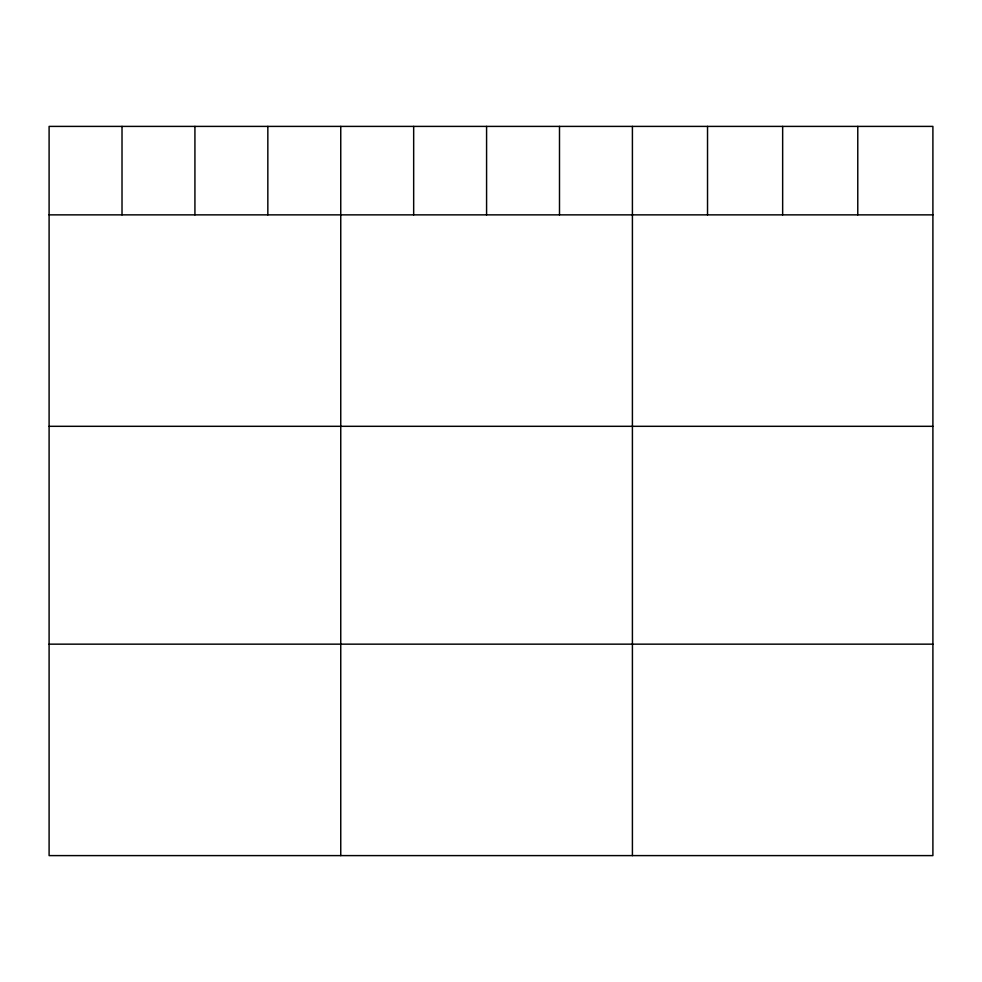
<?xml version="1.0" encoding="UTF-8"?>
<svg xmlns="http://www.w3.org/2000/svg" width="982" height="982" viewBox="0 0 982 982"><rect width="100%" height="100%" fill="white"/><g stroke="black" fill="none" stroke-linecap="round" stroke-linejoin="round"><path stroke-width="1.47" d="M932.9 214.862L932.9 855.604L49.1 855.604L49.1 126.396L932.9 126.396L932.9 214.862L49.1 214.862M49.1 426.311L932.9 426.311M49.1 644.155L932.9 644.155M857.777 126.396L857.777 214.862M782.654 126.396L782.654 214.862M707.531 126.396L707.531 214.862M632.408 126.396L632.408 855.604M559.495 126.396L559.495 214.862M486.581 126.396L486.581 214.862M413.668 126.396L413.668 214.862M340.754 126.396L340.754 855.604M267.841 126.396L267.841 214.862M194.927 126.396L194.927 214.862M122.014 126.396L122.014 214.862"/></g></svg>
